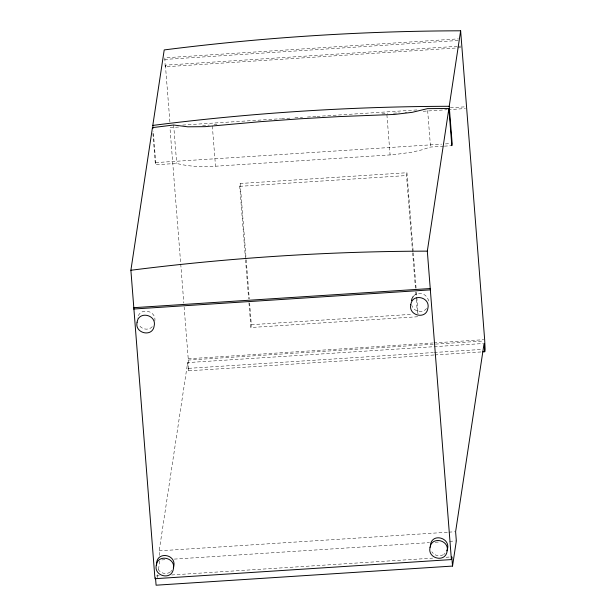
<?xml version="1.0" encoding="UTF-8"?>
<svg xmlns="http://www.w3.org/2000/svg" width="616" height="616" viewBox="0 0 616 616"><rect width="100%" height="100%" fill="white"/><g stroke="black" fill="none" stroke-linecap="round" stroke-linejoin="round"><path stroke-width="0.46" stroke-dasharray="3.08 2.31" d="M154.809 321.09C156.718 310.241 139.07 306.891 137.699 318.21M460.637 47.709L165.173 66.774L164.834 57.819L458.381 38.877M165.173 66.774L165.411 65.165L457.049 46.346M443.497 146.208L430.53 147.039L421.845 149.85L411.919 152.175L393.801 154.685L215.515 166.228C202.549 166.951 189.32 166.782 176.7 163.417L155.401 164.795L155.733 162.601L153.245 131.139M159.544 555.44L159.182 550.85L187.649 362.585L433.233 346.739M433.887 355.001L188.304 370.847L188.681 368.337L188.226 358.774L184.13 306.976M157.226 577.739L157.788 574.012M158.497 569.353L159.767 560.96M245.468 258.82L239.74 186.317L240.163 183.499L406.96 172.734L413.221 251.913M417.702 316.74L250.905 327.504L251.328 324.686L249.595 302.741M412.566 251.875L406.537 175.552L406.96 172.734M152.306 326.673C148.756 330.715 141.796 329.606 139.116 325.125M413.89 295.765C418.818 290.144 428.505 294.725 428.597 301.832M426.58 308.485C422.514 313.844 413.536 311.573 411.796 305.305M170.755 571.517L171.872 570.462M443.913 554.377L445.029 553.33M170.193 572.041C166.328 574.851 160.591 573.427 158.127 569.438M443.243 554.731C439.454 557.149 434.165 555.478 431.839 551.782M164.588 59.429L458.142 40.487M458.004 46.285L460.883 46.1M182.683 125.063L280.534 118.749M281.497 118.688L291.091 118.064M294.925 117.818L302.602 117.325M307.399 117.017L316.031 116.455M316.986 116.393L418.68 109.833M450.335 107.792L464.726 106.861M178.586 127.05L169.947 127.612L183.83 303.141M202.564 125.502L209.278 125.071M214.075 124.763L216.955 124.578M381.959 113.929L387.718 113.56M393.47 113.19L399.23 112.82M404.982 112.443L406.899 112.32M423.207 111.273L447.193 109.725M448.155 109.663L465.419 108.547M155.733 162.601L441.61 144.152M445.445 143.905L450.242 143.597M444.421 146.146L451.828 145.669M239.74 186.317L406.537 175.552M251.328 324.686L412.373 314.291M188.226 358.774L432.856 342.989M433.81 342.927L483.699 339.709M188.034 360.075L483.498 341.01M434.195 346.677L483.121 343.52M188.681 368.337L433.31 352.552M434.272 352.491L482.236 349.395M434.85 354.939L480.896 351.967M159.182 550.85L447.932 532.216M448.895 532.155L454.647 531.785M161.823 559.905L166.62 559.597M174.297 559.097L429.475 542.634M435.227 542.265L440.024 541.957M449.618 541.333L455.378 540.963M156.333 575.96L159.213 575.775M171.679 574.967L432.617 558.135M446.046 557.264L449.88 557.018M427.643 110.51L430.53 147.039M413.298 252.868L416.085 288.165M416.393 291.984L418.125 313.921M412.643 252.83L415.438 288.119M415.738 291.938L416.262 298.614M416.339 299.569L417.471 313.883M386.91 114.792L390.09 154.97M240.163 183.499L246.123 258.859M246.2 259.813L249.295 298.929M245.545 259.775L248.641 298.883M248.941 302.702L250.905 327.504M212.343 126.049L215.515 166.228M173.658 125.017L176.7 163.417M165.411 65.165L169.916 122.068M187.649 362.585L188.304 370.847M152.914 133.333L155.401 164.795"/><path stroke-width="0.92" d="M156.603 564.926C155.679 550.011 178.24 554.254 173.327 567.721M430.361 546.469C430.592 531.516 452.714 537.86 446.808 550.812M155.517 577.854L156.094 585.2L452.529 566.073L451.798 556.895L451.397 559.574L154.97 578.701L130.885 270.262L152.46 127.612L173.658 125.017L187.749 126.811L204.997 126.657L259.983 121.706L299.499 118.826L339.07 116.601L394.348 114.437L412.243 112.328L427.496 108.639L448.887 108.485L451.828 145.669L452.159 143.474L449.218 106.291L460.637 30.8C361.561 31.054 262.501 37.43 164.21 49.927L152.791 125.418L153.022 128.274M451.397 559.574L427.319 251.135L448.887 108.485M482.813 351.844L484.73 351.721L485.115 349.21L484.653 339.647L460.637 30.8M452.529 566.073L456.333 540.902L455.609 531.723L484.084 343.459L484.73 351.721M411.419 300.554L412.104 298.283M412.512 297.62L413.328 296.288M152.791 125.418C251.082 112.921 350.142 106.545 449.218 106.291M130.885 270.262C229.175 257.765 328.236 251.382 427.319 251.135M133.849 307.677L430.276 288.55M133.641 309.016L430.068 289.89M137.091 322.237C134.357 333.372 152.622 337.73 154.162 325.91C156.895 314.776 138.639 310.425 137.091 322.237M156.302 565.211C153.576 576.353 171.833 580.703 173.373 568.891C176.107 557.75 157.85 553.399 156.302 565.211M410.81 304.574C408.077 315.715 426.334 320.066 427.881 308.254C430.615 297.112 412.358 292.762 410.81 304.574M430.022 547.555C427.288 558.689 445.553 563.039 447.093 551.228C449.826 540.093 431.57 535.735 430.022 547.555"/></g></svg>
